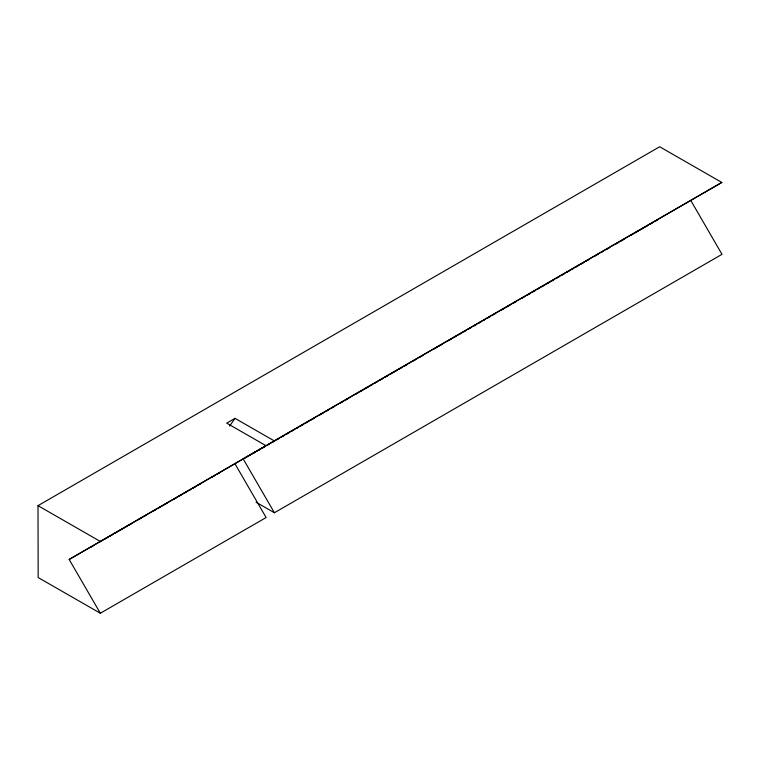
<?xml version="1.0" encoding="UTF-8"?>
<svg xmlns="http://www.w3.org/2000/svg" width="760" height="760" viewBox="0 0 760 760"><rect width="100%" height="100%" fill="white"/><g stroke="black" fill="none" stroke-linecap="round" stroke-linejoin="round"><path stroke-width="1.14" d="M229.634 426.056L235.011 418.342L274.227 440.866L721.829 182.447L659.661 146.756L38 505.666L38.171 577.553L100.339 613.244L266.114 517.531L234.945 463.742L274.227 440.866M100.339 613.244L69.169 559.455L265.943 445.654L226.718 423.13L235.011 418.342M690.831 200.545L722 254.334L274.398 512.753L243.238 458.964L721.829 182.447M69.169 559.455L234.945 463.742M90.364 547.418L93.432 545.651M99.569 542.098L102.638 540.332M104.69 539.153L107.758 537.377M109.801 536.199L112.87 534.422M114.921 533.244L116.964 532.057M119.016 530.879L122.084 529.102M124.127 527.924L127.195 526.148M129.248 524.97L132.316 523.193M138.453 519.65L141.522 517.883M143.573 516.695L146.642 514.928M152.779 511.385L155.847 509.608M158.925 507.832L161.994 506.065M164.036 504.877L167.105 503.111M173.251 499.567L176.32 497.791M178.362 496.612L181.431 494.836M183.483 493.658L186.552 491.881M188.594 490.703L190.646 489.525M192.689 488.338L195.757 486.571M197.809 485.383L200.877 483.616M212.239 477.052L215.317 475.276M217.369 474.088L219.421 472.91M253.298 453.349L255.351 452.162M258.438 450.385L260.49 449.198M262.542 448.01L264.594 446.823M267.672 445.046L269.724 443.868M271.776 442.681L274.863 440.904M276.916 439.717L278.967 438.529M282.045 436.753L284.098 435.565M286.149 434.378L289.227 432.601M291.289 431.414L294.367 429.637M296.419 428.45L298.471 427.272M300.523 426.084L303.601 424.308M305.653 423.12L308.74 421.344M310.792 420.156L313.87 418.38M320.026 414.817L323.114 413.041M326.192 411.264L328.244 410.077M331.322 408.3L334.4 406.524M340.565 402.971L343.644 401.185M345.695 400.007L348.773 398.231M355.965 394.079L358.017 392.891M360.069 391.704L363.147 389.927M365.199 388.74L368.277 386.963M370.329 385.776L372.39 384.598M374.442 383.41L377.52 381.634M379.572 380.447L382.651 378.67M384.702 377.483L387.78 375.706M389.842 374.519L391.894 373.331M393.946 372.144L397.024 370.367M399.076 369.18L402.154 367.403M404.206 366.215L407.293 364.439M413.449 360.886L416.527 359.109M419.606 357.333L422.693 355.547M433.979 349.03L437.066 347.253M439.118 346.066L442.197 344.29M448.352 340.736L451.43 338.96M453.492 337.772L456.57 335.996M458.622 334.808L461.7 333.032M463.752 331.844L465.804 330.657M467.856 329.469L470.943 327.693M472.995 326.505L476.073 324.729M478.125 323.541L481.203 321.765M483.255 320.577L485.308 319.399M487.369 318.212L490.447 316.435M492.499 315.248L495.577 313.471M501.733 309.909L504.82 308.132M506.872 306.954L509.95 305.168M513.028 303.392L516.106 301.615M522.272 298.062L524.324 296.875M527.402 295.099L530.48 293.322M532.532 292.135L535.619 290.358M537.672 289.17L539.723 287.983M541.775 286.795L544.853 285.019M546.906 283.831L549.983 282.055M552.045 280.867L554.097 279.69M557.175 277.903L559.227 276.726M561.279 275.538L564.357 273.762M566.409 272.574L569.496 270.798M571.548 269.61L573.6 268.423M575.653 267.235L578.731 265.459M580.783 264.271L583.87 262.495M585.922 261.316L589 259.53M595.156 255.977L598.234 254.201M601.322 252.424L603.373 251.237M606.452 249.46L609.529 247.684M615.686 244.122L618.773 242.345M620.825 241.157L623.903 239.381M631.085 235.23L633.146 234.052M635.198 232.864L638.276 231.087M640.328 229.9L643.406 228.123M645.458 226.936L647.51 225.748M649.572 224.561L652.65 222.784M654.702 221.597L657.78 219.82M256.063 502.217L274.398 512.753M38 505.666L100.168 541.367"/></g></svg>
